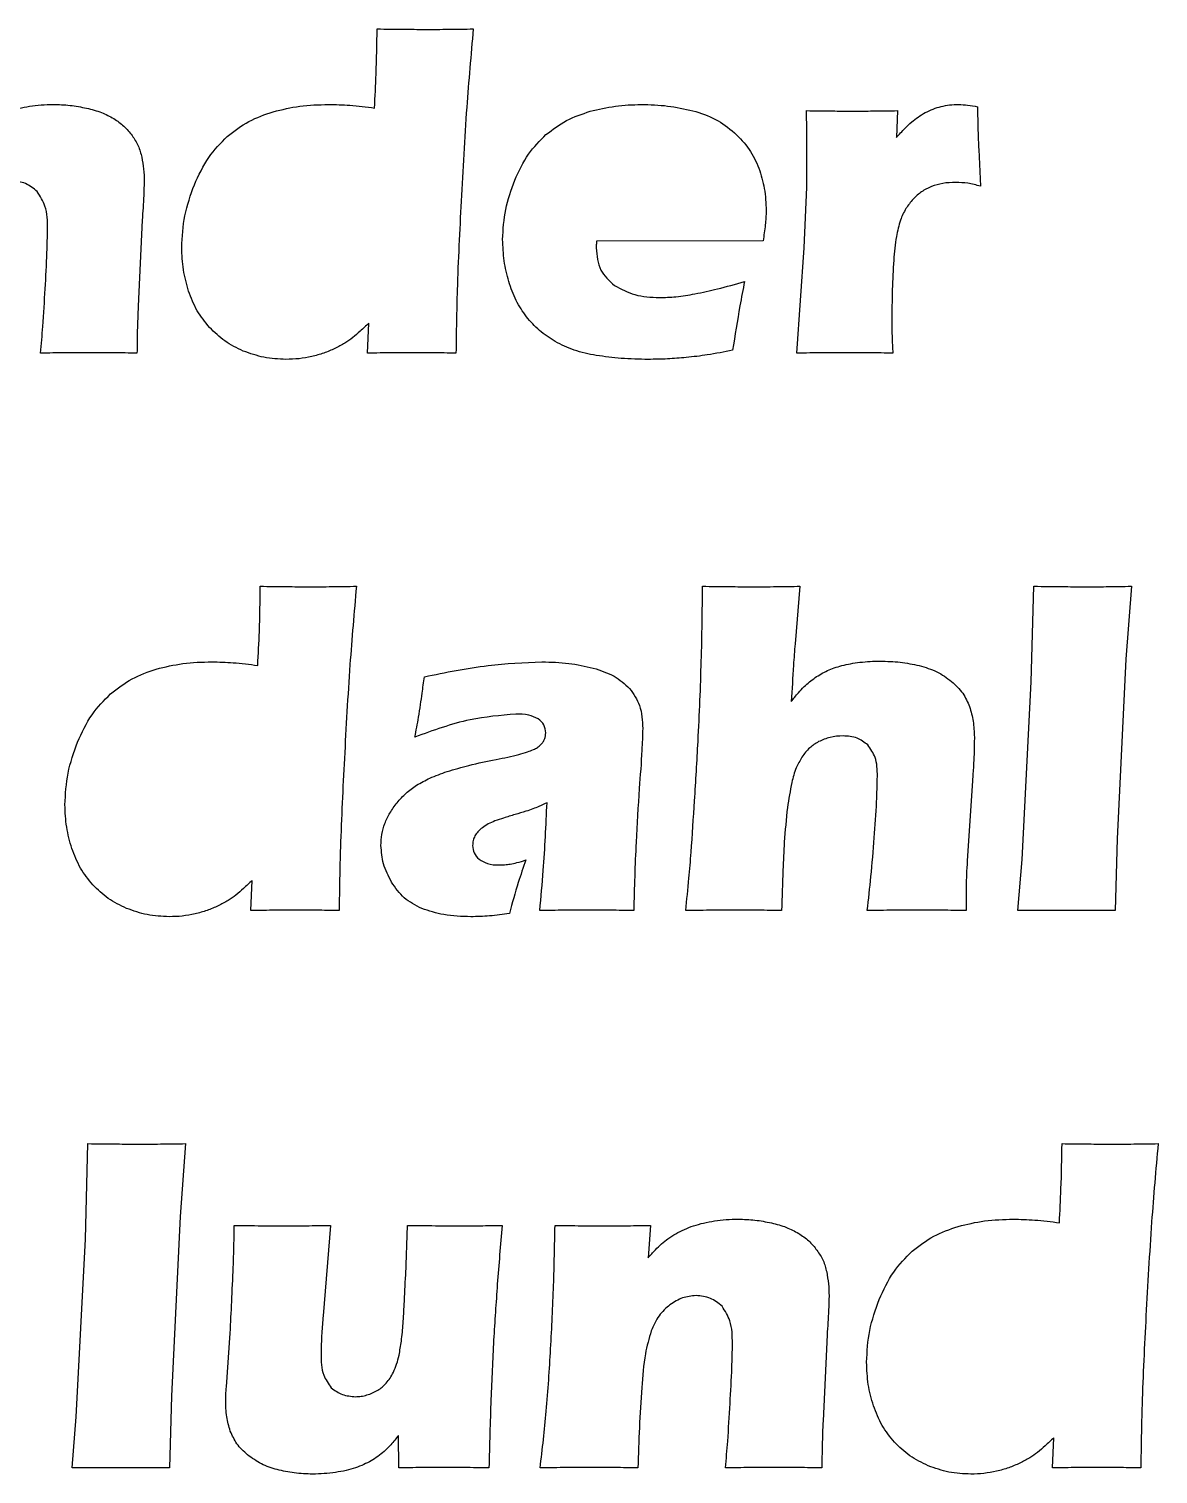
# Model space of a CAD drawing. Header units: millimetres. Extents: x -117 to 117, y -133 to 133.
# Drawn here: x 10.27 to 20.71, y 68.04 to 81.41 of the extents above; entities that cross this region are included whole.
import ezdxf

# ---------------------------------------------------------------- set-up
doc = ezdxf.new("R2010")
doc.units = ezdxf.units.MM
doc.layers.get('0').update_dxf_attribs({"linetype": 'CONTINUOUS'})

msp = doc.modelspace()

# ---------------------------------------------------------------- linework, layer by layer
for p, q in [((18.301, 80.656), (18.292, 80.408)), ((19.053, 80.296), (19.068, 79.957)), ((17.439, 79.388), (17.461, 79.948)), ((11.314, 79.643), (11.276, 78.847)), ((17.057, 79.452), (15.516, 79.45)), ((17.371, 78.412), (17.439, 79.388)), ((13.398, 78.412), (13.41, 78.691)), ((17.399, 76.256), (17.353, 75.724)), ((19.538, 75.372), (19.563, 76.256)), ((20.465, 76.256), (20.415, 75.581)), ((20.415, 75.581), (20.334, 73.92)), ((19.453, 73.729), (19.538, 75.372)), ((18.994, 74.456), (18.946, 73.716)), ((20.334, 73.92), (20.316, 73.256)), ((19.414, 73.256), (19.453, 73.729)), ((12.317, 73.256), (12.33, 73.535)), ((19.892, 73.258), (19.414, 73.256)), ((10.788, 70.216), (10.812, 71.1)), ((11.714, 71.1), (11.664, 70.425)), ((11.664, 70.425), (11.583, 68.764)), ((13.055, 70.344), (12.987, 69.507)), ((13.751, 69.885), (13.768, 70.344)), ((16.015, 70.344), (15.993, 70.045)), ((10.703, 68.573), (10.788, 70.216)), ((12.092, 68.85), (12.127, 69.348)), ((17.65, 69.331), (17.612, 68.535)), ((11.583, 68.764), (11.566, 68.1)), ((10.664, 68.1), (10.703, 68.573)), ((13.688, 68.1), (13.685, 68.401)), ((19.734, 68.1), (19.747, 68.379)), ((11.141, 68.102), (10.664, 68.1))]:
    msp.add_line(p, q)
for points, knots in [([(13.463, 80.68), (13.468, 80.785), (13.481, 81.029), (13.484, 81.273), (13.487, 81.412)], [0, 0, 0, 0, 0.03140761, 0.07323094, 0.07323094, 0.07323094, 0.07323094]), ([(13.487, 81.412), (13.568, 81.411), (13.715, 81.409), (13.863, 81.408), (13.928, 81.408)], [0, 0, 0, 0, 0.02453501, 0.04413046, 0.04413046, 0.04413046, 0.04413046]), ([(13.928, 81.408), (14.002, 81.408), (14.151, 81.408), (14.301, 81.411), (14.376, 81.412)], [0, 0, 0, 0, 0.02228383, 0.04478961, 0.04478961, 0.04478961, 0.04478961]), ([(14.376, 81.412), (14.355, 81.171), (14.308, 80.64), (14.279, 80.109), (14.264, 79.819)], [0, 0, 0, 0, 0.0727186, 0.1597426, 0.1597426, 0.1597426, 0.1597426]), ([(10.079, 80.652), (10.11, 80.661), (10.173, 80.68), (10.238, 80.691), (10.271, 80.697)], [0, 0, 0, 0, 0.0095501, 0.01976498, 0.01976498, 0.01976498, 0.01976498]), ([(10.271, 80.697), (10.307, 80.702), (10.379, 80.711), (10.453, 80.713), (10.49, 80.713)], [0, 0, 0, 0, 0.01075816, 0.02194663, 0.02194663, 0.02194663, 0.02194663]), ([(10.49, 80.713), (10.542, 80.712), (10.646, 80.709), (10.748, 80.689), (10.799, 80.679)], [0, 0, 0, 0, 0.01565438, 0.03111336, 0.03111336, 0.03111336, 0.03111336]), ([(10.799, 80.679), (10.846, 80.667), (10.933, 80.645), (11.013, 80.603), (11.05, 80.583)], [0, 0, 0, 0, 0.01441878, 0.02704909, 0.02704909, 0.02704909, 0.02704909]), ([(12.1, 80.417), (12.165, 80.467), (12.294, 80.567), (12.448, 80.62), (12.525, 80.646)], [0, 0, 0, 0, 0.02435296, 0.04855828, 0.04855828, 0.04855828, 0.04855828]), ([(12.525, 80.646), (12.606, 80.666), (12.774, 80.706), (12.947, 80.711), (13.036, 80.713)], [0, 0, 0, 0, 0.02511319, 0.05169633, 0.05169633, 0.05169633, 0.05169633]), ([(13.036, 80.713), (13.102, 80.712), (13.245, 80.708), (13.387, 80.69), (13.463, 80.68)], [0, 0, 0, 0, 0.01981162, 0.04281873, 0.04281873, 0.04281873, 0.04281873]), ([(15.049, 80.434), (15.111, 80.481), (15.235, 80.576), (15.383, 80.625), (15.457, 80.65)], [0, 0, 0, 0, 0.02302749, 0.04638537, 0.04638537, 0.04638537, 0.04638537]), ([(15.457, 80.65), (15.534, 80.668), (15.69, 80.705), (15.85, 80.711), (15.93, 80.713)], [0, 0, 0, 0, 0.02383512, 0.04778908, 0.04778908, 0.04778908, 0.04778908]), ([(15.93, 80.713), (16.011, 80.711), (16.173, 80.707), (16.33, 80.672), (16.408, 80.655)], [0, 0, 0, 0, 0.02452122, 0.04825073, 0.04825073, 0.04825073, 0.04825073]), ([(16.408, 80.655), (16.48, 80.633), (16.621, 80.589), (16.737, 80.497), (16.793, 80.452)], [0, 0, 0, 0, 0.02248573, 0.04394101, 0.04394101, 0.04394101, 0.04394101]), ([(17.463, 80.258), (17.463, 80.318), (17.463, 80.451), (17.46, 80.583), (17.459, 80.656)], [0, 0, 0, 0, 0.01796732, 0.03978297, 0.03978297, 0.03978297, 0.03978297]), ([(17.459, 80.656), (17.539, 80.655), (17.679, 80.653), (17.82, 80.652), (17.881, 80.652)], [0, 0, 0, 0, 0.02385176, 0.04220746, 0.04220746, 0.04220746, 0.04220746]), ([(17.881, 80.652), (17.947, 80.652), (18.086, 80.653), (18.226, 80.655), (18.301, 80.656)], [0, 0, 0, 0, 0.0196193, 0.04198729, 0.04198729, 0.04198729, 0.04198729]), ([(18.433, 80.552), (18.452, 80.567), (18.491, 80.599), (18.535, 80.625), (18.558, 80.638)], [0, 0, 0, 0, 0.00740981, 0.01520594, 0.01520594, 0.01520594, 0.01520594]), ([(18.558, 80.638), (18.582, 80.649), (18.629, 80.673), (18.68, 80.688), (18.705, 80.695)], [0, 0, 0, 0, 0.00794342, 0.01583553, 0.01583553, 0.01583553, 0.01583553]), ([(18.705, 80.695), (18.731, 80.7), (18.784, 80.711), (18.838, 80.713), (18.866, 80.713)], [0, 0, 0, 0, 0.00798504, 0.0161885, 0.0161885, 0.0161885, 0.0161885]), ([(18.866, 80.713), (18.894, 80.712), (18.953, 80.71), (19.011, 80.698), (19.042, 80.691)], [0, 0, 0, 0, 0.0083751, 0.0177564, 0.0177564, 0.0177564, 0.0177564]), ([(19.042, 80.691), (19.042, 80.618), (19.044, 80.487), (19.05, 80.355), (19.053, 80.296)], [0, 0, 0, 0, 0.02187161, 0.03957835, 0.03957835, 0.03957835, 0.03957835]), ([(11.05, 80.583), (11.083, 80.561), (11.147, 80.517), (11.195, 80.456), (11.22, 80.427)], [0, 0, 0, 0, 0.01164859, 0.0231287, 0.0231287, 0.0231287, 0.0231287]), ([(18.292, 80.408), (18.317, 80.436), (18.362, 80.487), (18.411, 80.532), (18.433, 80.552)], [0, 0, 0, 0, 0.0114916, 0.02014131, 0.02014131, 0.02014131, 0.02014131]), ([(11.22, 80.427), (11.24, 80.395), (11.281, 80.333), (11.3, 80.261), (11.31, 80.225)], [0, 0, 0, 0, 0.01122835, 0.02216672, 0.02216672, 0.02216672, 0.02216672]), ([(11.796, 79.97), (11.836, 80.058), (11.911, 80.225), (12.04, 80.355), (12.1, 80.417)], [0, 0, 0, 0, 0.02867647, 0.05439666, 0.05439666, 0.05439666, 0.05439666]), ([(14.76, 80.014), (14.798, 80.097), (14.871, 80.254), (14.992, 80.377), (15.049, 80.434)], [0, 0, 0, 0, 0.02718033, 0.05137568, 0.05137568, 0.05137568, 0.05137568]), ([(16.793, 80.452), (16.842, 80.403), (16.937, 80.307), (16.992, 80.184), (17.019, 80.124)], [0, 0, 0, 0, 0.02053827, 0.04003863, 0.04003863, 0.04003863, 0.04003863]), ([(11.31, 80.225), (11.316, 80.189), (11.329, 80.116), (11.331, 80.041), (11.332, 80.003)], [0, 0, 0, 0, 0.0110576, 0.02233484, 0.02233484, 0.02233484, 0.02233484]), ([(17.461, 79.948), (17.462, 80), (17.463, 80.103), (17.463, 80.206), (17.463, 80.258)], [0, 0, 0, 0, 0.01533048, 0.03098991, 0.03098991, 0.03098991, 0.03098991]), ([(17.019, 80.124), (17.038, 80.062), (17.078, 79.934), (17.083, 79.799), (17.086, 79.731)], [0, 0, 0, 0, 0.01961138, 0.04006492, 0.04006492, 0.04006492, 0.04006492]), ([(10.342, 79.908), (10.308, 79.936), (10.238, 79.994), (10.147, 80.002), (10.101, 80.006)], [0, 0, 0, 0, 0.01306207, 0.02656706, 0.02656706, 0.02656706, 0.02656706]), ([(11.332, 80.003), (11.33, 79.959), (11.327, 79.839), (11.319, 79.719), (11.314, 79.643)], [0, 0, 0, 0, 0.01319418, 0.03609027, 0.03609027, 0.03609027, 0.03609027]), ([(11.679, 79.39), (11.684, 79.489), (11.694, 79.688), (11.762, 79.876), (11.796, 79.97)], [0, 0, 0, 0, 0.02948513, 0.05946934, 0.05946934, 0.05946934, 0.05946934]), ([(14.648, 79.464), (14.653, 79.558), (14.663, 79.746), (14.728, 79.924), (14.76, 80.014)], [0, 0, 0, 0, 0.02794406, 0.05641361, 0.05641361, 0.05641361, 0.05641361]), ([(18.615, 79.954), (18.583, 79.939), (18.521, 79.91), (18.471, 79.862), (18.445, 79.838)], [0, 0, 0, 0, 0.01021936, 0.02065629, 0.02065629, 0.02065629, 0.02065629]), ([(18.842, 79.992), (18.801, 79.991), (18.723, 79.989), (18.649, 79.965), (18.615, 79.954)], [0, 0, 0, 0, 0.01230759, 0.02315613, 0.02315613, 0.02315613, 0.02315613]), ([(19.068, 79.957), (19.029, 79.968), (18.955, 79.987), (18.878, 79.991), (18.842, 79.992)], [0, 0, 0, 0, 0.01198721, 0.02294591, 0.02294591, 0.02294591, 0.02294591]), ([(10.438, 79.562), (10.437, 79.634), (10.436, 79.759), (10.37, 79.864), (10.342, 79.908)], [0, 0, 0, 0, 0.02120662, 0.03653536, 0.03653536, 0.03653536, 0.03653536]), ([(14.264, 79.819), (14.25, 79.545), (14.226, 79.076), (14.219, 78.607), (14.216, 78.412)], [0, 0, 0, 0, 0.0822775, 0.1407514, 0.1407514, 0.1407514, 0.1407514]), ([(18.445, 79.838), (18.422, 79.809), (18.373, 79.75), (18.343, 79.68), (18.328, 79.643)], [0, 0, 0, 0, 0.01098076, 0.0228367, 0.0228367, 0.0228367, 0.0228367]), ([(17.086, 79.731), (17.084, 79.687), (17.081, 79.593), (17.065, 79.501), (17.057, 79.452)], [0, 0, 0, 0, 0.01326102, 0.02808707, 0.02808707, 0.02808707, 0.02808707]), ([(10.416, 79.007), (10.422, 79.119), (10.432, 79.304), (10.436, 79.489), (10.438, 79.562)], [0, 0, 0, 0, 0.03363995, 0.0555426, 0.0555426, 0.0555426, 0.0555426]), ([(18.328, 79.643), (18.314, 79.593), (18.281, 79.472), (18.272, 79.347), (18.266, 79.274)], [0, 0, 0, 0, 0.01551089, 0.03751214, 0.03751214, 0.03751214, 0.03751214]), ([(14.704, 79.075), (14.688, 79.139), (14.655, 79.266), (14.651, 79.398), (14.648, 79.464)], [0, 0, 0, 0, 0.01961322, 0.03937063, 0.03937063, 0.03937063, 0.03937063]), ([(15.516, 79.45), (15.516, 79.438), (15.514, 79.417), (15.514, 79.396), (15.514, 79.386)], [0, 0, 0, 0, 0.003340268, 0.006350555, 0.006350555, 0.006350555, 0.006350555]), ([(11.743, 78.987), (11.724, 79.053), (11.687, 79.184), (11.682, 79.321), (11.679, 79.39)], [0, 0, 0, 0, 0.02037625, 0.04095984, 0.04095984, 0.04095984, 0.04095984]), ([(15.514, 79.386), (15.52, 79.314), (15.531, 79.175), (15.634, 79.082), (15.683, 79.038)], [0, 0, 0, 0, 0.02094999, 0.04005568, 0.04005568, 0.04005568, 0.04005568]), ([(18.266, 79.274), (18.261, 79.183), (18.25, 78.991), (18.249, 78.798), (18.249, 78.696)], [0, 0, 0, 0, 0.02711971, 0.05783736, 0.05783736, 0.05783736, 0.05783736]), ([(14.868, 78.749), (14.834, 78.798), (14.764, 78.899), (14.725, 79.015), (14.704, 79.075)], [0, 0, 0, 0, 0.01775535, 0.03665091, 0.03665091, 0.03665091, 0.03665091]), ([(15.683, 79.038), (15.745, 79.006), (15.874, 78.937), (16.02, 78.93), (16.097, 78.927)], [0, 0, 0, 0, 0.02057174, 0.04327163, 0.04327163, 0.04327163, 0.04327163]), ([(16.427, 78.961), (16.497, 78.975), (16.651, 79.007), (16.802, 79.052), (16.886, 79.076)], [0, 0, 0, 0, 0.02124333, 0.04727108, 0.04727108, 0.04727108, 0.04727108]), ([(16.886, 79.076), (16.871, 79.001), (16.831, 78.789), (16.798, 78.576), (16.776, 78.439)], [0, 0, 0, 0, 0.02291119, 0.06467933, 0.06467933, 0.06467933, 0.06467933]), ([(10.373, 78.412), (10.381, 78.495), (10.398, 78.693), (10.409, 78.891), (10.416, 79.007)], [0, 0, 0, 0, 0.02494713, 0.05960238, 0.05960238, 0.05960238, 0.05960238]), ([(11.936, 78.651), (11.895, 78.701), (11.813, 78.802), (11.766, 78.925), (11.743, 78.987)], [0, 0, 0, 0, 0.01918587, 0.0390119, 0.0390119, 0.0390119, 0.0390119]), ([(16.097, 78.927), (16.148, 78.928), (16.259, 78.932), (16.369, 78.951), (16.427, 78.961)], [0, 0, 0, 0, 0.01554535, 0.03328458, 0.03328458, 0.03328458, 0.03328458]), ([(11.276, 78.847), (11.273, 78.772), (11.267, 78.627), (11.266, 78.482), (11.265, 78.412)], [0, 0, 0, 0, 0.02265276, 0.04353364, 0.04353364, 0.04353364, 0.04353364]), ([(15.135, 78.52), (15.084, 78.552), (14.984, 78.616), (14.906, 78.705), (14.868, 78.749)], [0, 0, 0, 0, 0.01792992, 0.03537057, 0.03537057, 0.03537057, 0.03537057]), ([(12.249, 78.432), (12.19, 78.46), (12.074, 78.516), (11.982, 78.606), (11.936, 78.651)], [0, 0, 0, 0, 0.0193832, 0.03841795, 0.03841795, 0.03841795, 0.03841795]), ([(13.41, 78.691), (13.384, 78.666), (13.335, 78.619), (13.284, 78.576), (13.261, 78.556)], [0, 0, 0, 0, 0.011017, 0.02015171, 0.02015171, 0.02015171, 0.02015171]), ([(18.249, 78.696), (18.249, 78.653), (18.25, 78.559), (18.255, 78.464), (18.258, 78.412)], [0, 0, 0, 0, 0.01280401, 0.02836741, 0.02836741, 0.02836741, 0.02836741]), ([(13.261, 78.556), (13.237, 78.539), (13.185, 78.5), (13.128, 78.472), (13.097, 78.456)], [0, 0, 0, 0, 0.00887703, 0.01921224, 0.01921224, 0.01921224, 0.01921224]), ([(15.514, 78.391), (15.445, 78.405), (15.313, 78.431), (15.192, 78.491), (15.135, 78.52)], [0, 0, 0, 0, 0.02107411, 0.0401932, 0.0401932, 0.0401932, 0.0401932]), ([(10.85, 78.417), (10.767, 78.416), (10.608, 78.416), (10.449, 78.414), (10.373, 78.412)], [0, 0, 0, 0, 0.02497697, 0.04765012, 0.04765012, 0.04765012, 0.04765012]), ([(11.265, 78.412), (11.193, 78.414), (11.055, 78.416), (10.917, 78.416), (10.85, 78.417)], [0, 0, 0, 0, 0.02146593, 0.0415034, 0.0415034, 0.0415034, 0.0415034]), ([(12.643, 78.355), (12.575, 78.358), (12.439, 78.364), (12.312, 78.41), (12.249, 78.432)], [0, 0, 0, 0, 0.02049619, 0.04038288, 0.04038288, 0.04038288, 0.04038288]), ([(12.882, 78.381), (12.843, 78.374), (12.764, 78.358), (12.684, 78.356), (12.643, 78.355)], [0, 0, 0, 0, 0.01189108, 0.02402067, 0.02402067, 0.02402067, 0.02402067]), ([(13.097, 78.456), (13.063, 78.441), (12.993, 78.41), (12.919, 78.391), (12.882, 78.381)], [0, 0, 0, 0, 0.01123077, 0.02282664, 0.02282664, 0.02282664, 0.02282664]), ([(13.824, 78.417), (13.759, 78.416), (13.617, 78.416), (13.475, 78.414), (13.398, 78.412)], [0, 0, 0, 0, 0.01945908, 0.04265765, 0.04265765, 0.04265765, 0.04265765]), ([(14.216, 78.412), (14.144, 78.414), (14.013, 78.416), (13.883, 78.416), (13.824, 78.417)], [0, 0, 0, 0, 0.02155032, 0.03914071, 0.03914071, 0.03914071, 0.03914071]), ([(15.995, 78.355), (15.912, 78.356), (15.75, 78.359), (15.591, 78.381), (15.514, 78.391)], [0, 0, 0, 0, 0.02512658, 0.04830805, 0.04830805, 0.04830805, 0.04830805]), ([(16.347, 78.372), (16.289, 78.367), (16.172, 78.357), (16.054, 78.356), (15.995, 78.355)], [0, 0, 0, 0, 0.01751594, 0.03521331, 0.03521331, 0.03521331, 0.03521331]), ([(16.776, 78.439), (16.698, 78.424), (16.556, 78.396), (16.412, 78.379), (16.347, 78.372)], [0, 0, 0, 0, 0.0238349, 0.04339119, 0.04339119, 0.04339119, 0.04339119]), ([(17.829, 78.417), (17.755, 78.416), (17.603, 78.416), (17.45, 78.414), (17.371, 78.412)], [0, 0, 0, 0, 0.02210358, 0.04575128, 0.04575128, 0.04575128, 0.04575128]), ([(18.258, 78.412), (18.186, 78.414), (18.043, 78.416), (17.9, 78.416), (17.829, 78.417)], [0, 0, 0, 0, 0.02139346, 0.04289432, 0.04289432, 0.04289432, 0.04289432]), ([(12.382, 75.524), (12.388, 75.629), (12.401, 75.873), (12.404, 76.117), (12.406, 76.256)], [0, 0, 0, 0, 0.03140761, 0.07323094, 0.07323094, 0.07323094, 0.07323094]), ([(12.406, 76.256), (12.488, 76.255), (12.635, 76.253), (12.782, 76.252), (12.848, 76.252)], [0, 0, 0, 0, 0.02453549, 0.04413046, 0.04413046, 0.04413046, 0.04413046]), ([(12.848, 76.252), (12.922, 76.252), (13.071, 76.252), (13.22, 76.255), (13.295, 76.256)], [0, 0, 0, 0, 0.02228335, 0.04478961, 0.04478961, 0.04478961, 0.04478961]), ([(13.295, 76.256), (13.274, 76.015), (13.228, 75.484), (13.199, 74.952), (13.184, 74.663)], [0, 0, 0, 0, 0.0727183, 0.1597426, 0.1597426, 0.1597426, 0.1597426]), ([(16.486, 75.564), (16.489, 75.681), (16.495, 75.912), (16.496, 76.142), (16.496, 76.256)], [0, 0, 0, 0, 0.03511765, 0.06923959, 0.06923959, 0.06923959, 0.06923959]), ([(16.496, 76.256), (16.58, 76.255), (16.732, 76.253), (16.884, 76.252), (16.951, 76.252)], [0, 0, 0, 0, 0.02531648, 0.04546982, 0.04546982, 0.04546982, 0.04546982]), ([(16.951, 76.252), (17.028, 76.252), (17.177, 76.252), (17.326, 76.255), (17.399, 76.256)], [0, 0, 0, 0, 0.02306297, 0.04481019, 0.04481019, 0.04481019, 0.04481019]), ([(19.563, 76.256), (19.652, 76.255), (19.805, 76.253), (19.958, 76.252), (20.022, 76.252)], [0, 0, 0, 0, 0.02679265, 0.04599138, 0.04599138, 0.04599138, 0.04599138]), ([(20.022, 76.252), (20.093, 76.252), (20.24, 76.252), (20.387, 76.255), (20.465, 76.256)], [0, 0, 0, 0, 0.02106981, 0.04423309, 0.04423309, 0.04423309, 0.04423309]), ([(17.353, 75.724), (17.348, 75.658), (17.335, 75.48), (17.325, 75.302), (17.318, 75.19)], [0, 0, 0, 0, 0.01999506, 0.05352021, 0.05352021, 0.05352021, 0.05352021]), ([(11.444, 75.49), (11.526, 75.51), (11.694, 75.55), (11.867, 75.555), (11.956, 75.557)], [0, 0, 0, 0, 0.02511272, 0.05169586, 0.05169586, 0.05169586, 0.05169586]), ([(11.956, 75.557), (12.022, 75.556), (12.165, 75.552), (12.306, 75.534), (12.382, 75.524)], [0, 0, 0, 0, 0.01981209, 0.04281873, 0.04281873, 0.04281873, 0.04281873]), ([(13.924, 75.419), (14.12, 75.459), (14.479, 75.533), (14.845, 75.55), (15.012, 75.557)], [0, 0, 0, 0, 0.0597581, 0.1098304, 0.1098304, 0.1098304, 0.1098304]), ([(15.012, 75.557), (15.095, 75.555), (15.255, 75.551), (15.412, 75.516), (15.487, 75.499)], [0, 0, 0, 0, 0.02488204, 0.04794166, 0.04794166, 0.04794166, 0.04794166]), ([(16.456, 74.821), (16.462, 74.947), (16.475, 75.195), (16.482, 75.443), (16.486, 75.564)], [0, 0, 0, 0, 0.03795188, 0.07434665, 0.07434665, 0.07434665, 0.07434665]), ([(17.787, 75.522), (17.814, 75.528), (17.869, 75.542), (17.925, 75.549), (17.954, 75.553)], [0, 0, 0, 0, 0.00815355, 0.01698346, 0.01698346, 0.01698346, 0.01698346]), ([(17.954, 75.553), (17.985, 75.556), (18.048, 75.563), (18.11, 75.563), (18.142, 75.564)], [0, 0, 0, 0, 0.00929014, 0.01882321, 0.01882321, 0.01882321, 0.01882321]), ([(18.142, 75.564), (18.204, 75.562), (18.325, 75.559), (18.444, 75.534), (18.503, 75.522)], [0, 0, 0, 0, 0.01839837, 0.03643685, 0.03643685, 0.03643685, 0.03643685]), ([(11.02, 75.261), (11.085, 75.311), (11.213, 75.411), (11.368, 75.464), (11.444, 75.49)], [0, 0, 0, 0, 0.02435296, 0.04855828, 0.04855828, 0.04855828, 0.04855828]), ([(13.889, 75.161), (13.894, 75.196), (13.905, 75.282), (13.917, 75.368), (13.924, 75.419)], [0, 0, 0, 0, 0.01067283, 0.02606243, 0.02606243, 0.02606243, 0.02606243]), ([(15.487, 75.499), (15.553, 75.478), (15.679, 75.439), (15.777, 75.352), (15.823, 75.311)], [0, 0, 0, 0, 0.02063485, 0.03890806, 0.03890806, 0.03890806, 0.03890806]), ([(17.437, 75.328), (17.453, 75.342), (17.485, 75.372), (17.521, 75.398), (17.539, 75.411)], [0, 0, 0, 0, 0.0065163, 0.01320637, 0.01320637, 0.01320637, 0.01320637]), ([(17.539, 75.411), (17.558, 75.423), (17.594, 75.447), (17.634, 75.467), (17.653, 75.476)], [0, 0, 0, 0, 0.00667541, 0.0131479, 0.0131479, 0.0131479, 0.0131479]), ([(17.653, 75.476), (17.674, 75.485), (17.718, 75.503), (17.763, 75.515), (17.787, 75.522)], [0, 0, 0, 0, 0.00673057, 0.01418353, 0.01418353, 0.01418353, 0.01418353]), ([(18.503, 75.522), (18.559, 75.506), (18.667, 75.475), (18.757, 75.408), (18.801, 75.376)], [0, 0, 0, 0, 0.01716137, 0.03339273, 0.03339273, 0.03339273, 0.03339273]), ([(15.823, 75.311), (15.858, 75.26), (15.935, 75.149), (15.941, 75.013), (15.944, 74.94)], [0, 0, 0, 0, 0.01819015, 0.03977651, 0.03977651, 0.03977651, 0.03977651]), ([(17.318, 75.19), (17.34, 75.217), (17.377, 75.265), (17.419, 75.309), (17.437, 75.328)], [0, 0, 0, 0, 0.01040293, 0.01815743, 0.01815743, 0.01815743, 0.01815743]), ([(18.801, 75.376), (18.838, 75.341), (18.91, 75.275), (18.949, 75.186), (18.968, 75.143)], [0, 0, 0, 0, 0.01511755, 0.02892796, 0.02892796, 0.02892796, 0.02892796]), ([(10.715, 74.814), (10.755, 74.902), (10.831, 75.069), (10.959, 75.199), (11.02, 75.261)], [0, 0, 0, 0, 0.02867647, 0.05439697, 0.05439697, 0.05439697, 0.05439697]), ([(13.836, 74.861), (13.848, 74.922), (13.867, 75.021), (13.883, 75.122), (13.889, 75.161)], [0, 0, 0, 0, 0.01869233, 0.03046247, 0.03046247, 0.03046247, 0.03046247]), ([(18.968, 75.143), (18.981, 75.098), (19.007, 75.006), (19.01, 74.91), (19.012, 74.861)], [0, 0, 0, 0, 0.0138856, 0.02867932, 0.02867932, 0.02867932, 0.02867932]), ([(14.77, 75.074), (14.628, 75.061), (14.307, 75.034), (14.005, 74.922), (13.836, 74.861)], [0, 0, 0, 0, 0.0425675, 0.09613851, 0.09613851, 0.09613851, 0.09613851]), ([(14.976, 75.029), (14.948, 75.042), (14.882, 75.072), (14.81, 75.073), (14.77, 75.074)], [0, 0, 0, 0, 0.00931176, 0.02133704, 0.02133704, 0.02133704, 0.02133704]), ([(15.047, 74.9), (15.044, 74.926), (15.038, 74.979), (14.997, 75.012), (14.976, 75.029)], [0, 0, 0, 0, 0.00759639, 0.01519116, 0.01519116, 0.01519116, 0.01519116]), ([(15.036, 74.842), (15.039, 74.851), (15.045, 74.87), (15.046, 74.89), (15.047, 74.9)], [0, 0, 0, 0, 0.002947445, 0.005954314, 0.005954314, 0.005954314, 0.005954314]), ([(15.944, 74.94), (15.942, 74.873), (15.935, 74.688), (15.921, 74.504), (15.911, 74.386)], [0, 0, 0, 0, 0.02001687, 0.05548736, 0.05548736, 0.05548736, 0.05548736]), ([(17.798, 74.872), (17.757, 74.87), (17.678, 74.866), (17.606, 74.834), (17.571, 74.819)], [0, 0, 0, 0, 0.01211735, 0.02344672, 0.02344672, 0.02344672, 0.02344672]), ([(18.028, 74.788), (17.995, 74.812), (17.927, 74.864), (17.842, 74.869), (17.798, 74.872)], [0, 0, 0, 0, 0.01187724, 0.0249398, 0.0249398, 0.0249398, 0.0249398]), ([(10.599, 74.234), (10.604, 74.333), (10.614, 74.532), (10.681, 74.72), (10.715, 74.814)], [0, 0, 0, 0, 0.02948513, 0.05946934, 0.05946934, 0.05946934, 0.05946934]), ([(14.797, 74.701), (14.825, 74.709), (14.871, 74.721), (14.915, 74.738), (14.933, 74.745)], [0, 0, 0, 0, 0.00851819, 0.01432275, 0.01432275, 0.01432275, 0.01432275]), ([(14.933, 74.745), (14.946, 74.751), (14.97, 74.763), (14.99, 74.781), (14.999, 74.789)], [0, 0, 0, 0, 0.004204004, 0.007952741, 0.007952741, 0.007952741, 0.007952741]), ([(14.999, 74.789), (15.007, 74.797), (15.022, 74.813), (15.031, 74.833), (15.036, 74.842)], [0, 0, 0, 0, 0.00337264, 0.006433029, 0.006433029, 0.006433029, 0.006433029]), ([(16.392, 73.795), (16.403, 73.954), (16.426, 74.296), (16.446, 74.638), (16.456, 74.821)], [0, 0, 0, 0, 0.0478505, 0.102837, 0.102837, 0.102837, 0.102837]), ([(17.571, 74.819), (17.542, 74.801), (17.482, 74.763), (17.439, 74.706), (17.417, 74.676)], [0, 0, 0, 0, 0.01012914, 0.02116498, 0.02116498, 0.02116498, 0.02116498]), ([(18.115, 74.498), (18.114, 74.559), (18.112, 74.664), (18.053, 74.751), (18.028, 74.788)], [0, 0, 0, 0, 0.01771636, 0.0308725, 0.0308725, 0.0308725, 0.0308725]), ([(19.012, 74.861), (19.012, 74.838), (19.011, 74.785), (19.01, 74.733), (19.009, 74.703)], [0, 0, 0, 0, 0.00689603, 0.01571809, 0.01571809, 0.01571809, 0.01571809]), ([(13.184, 74.663), (13.17, 74.389), (13.146, 73.92), (13.138, 73.451), (13.135, 73.256)], [0, 0, 0, 0, 0.0822773, 0.1407514, 0.1407514, 0.1407514, 0.1407514]), ([(14.134, 74.542), (14.201, 74.562), (14.35, 74.607), (14.503, 74.637), (14.587, 74.654)], [0, 0, 0, 0, 0.0210983, 0.04675461, 0.04675461, 0.04675461, 0.04675461]), ([(14.587, 74.654), (14.624, 74.661), (14.694, 74.675), (14.764, 74.693), (14.797, 74.701)], [0, 0, 0, 0, 0.01119287, 0.02151087, 0.02151087, 0.02151087, 0.02151087]), ([(17.417, 74.676), (17.398, 74.643), (17.356, 74.57), (17.334, 74.487), (17.323, 74.441)], [0, 0, 0, 0, 0.01123337, 0.02544986, 0.02544986, 0.02544986, 0.02544986]), ([(19.009, 74.703), (19.007, 74.667), (19.004, 74.584), (18.998, 74.502), (18.994, 74.456)], [0, 0, 0, 0, 0.01108335, 0.0247673, 0.0247673, 0.0247673, 0.0247673]), ([(13.851, 74.416), (13.892, 74.438), (13.982, 74.49), (14.08, 74.523), (14.134, 74.542)], [0, 0, 0, 0, 0.01384752, 0.03098993, 0.03098993, 0.03098993, 0.03098993]), ([(18.086, 73.93), (18.094, 74.041), (18.108, 74.23), (18.113, 74.419), (18.115, 74.498)], [0, 0, 0, 0, 0.03333704, 0.05689177, 0.05689177, 0.05689177, 0.05689177]), ([(13.671, 74.254), (13.698, 74.284), (13.752, 74.345), (13.818, 74.392), (13.851, 74.416)], [0, 0, 0, 0, 0.01210325, 0.02427146, 0.02427146, 0.02427146, 0.02427146]), ([(15.911, 74.386), (15.901, 74.22), (15.877, 73.844), (15.866, 73.467), (15.861, 73.256)], [0, 0, 0, 0, 0.0498651, 0.1130879, 0.1130879, 0.1130879, 0.1130879]), ([(17.323, 74.441), (17.308, 74.364), (17.275, 74.181), (17.262, 73.996), (17.254, 73.889)], [0, 0, 0, 0, 0.02345903, 0.05562439, 0.05562439, 0.05562439, 0.05562439]), ([(10.662, 73.831), (10.644, 73.897), (10.607, 74.028), (10.601, 74.165), (10.599, 74.234)], [0, 0, 0, 0, 0.02037613, 0.04095996, 0.04095996, 0.04095996, 0.04095996]), ([(13.558, 74.061), (13.572, 74.094), (13.602, 74.163), (13.648, 74.223), (13.671, 74.254)], [0, 0, 0, 0, 0.01082549, 0.02248428, 0.02248428, 0.02248428, 0.02248428]), ([(15.059, 74.254), (15.034, 74.242), (14.991, 74.222), (14.947, 74.204), (14.928, 74.197)], [0, 0, 0, 0, 0.00817073, 0.01424528, 0.01424528, 0.01424528, 0.01424528]), ([(14.992, 73.256), (15.003, 73.38), (15.034, 73.712), (15.049, 74.045), (15.059, 74.254)], [0, 0, 0, 0, 0.0371679, 0.1000119, 0.1000119, 0.1000119, 0.1000119]), ([(14.577, 74.085), (14.556, 74.076), (14.515, 74.06), (14.479, 74.035), (14.461, 74.023)], [0, 0, 0, 0, 0.00682654, 0.01318694, 0.01318694, 0.01318694, 0.01318694]), ([(14.763, 74.144), (14.727, 74.134), (14.665, 74.115), (14.604, 74.094), (14.577, 74.085)], [0, 0, 0, 0, 0.01103776, 0.01945593, 0.01945593, 0.01945593, 0.01945593]), ([(14.928, 74.197), (14.907, 74.189), (14.852, 74.171), (14.796, 74.154), (14.763, 74.144)], [0, 0, 0, 0, 0.00685811, 0.01737573, 0.01737573, 0.01737573, 0.01737573]), ([(13.522, 73.858), (13.523, 73.893), (13.526, 73.962), (13.548, 74.028), (13.558, 74.061)], [0, 0, 0, 0, 0.01026013, 0.02062293, 0.02062293, 0.02062293, 0.02062293]), ([(14.391, 73.946), (14.385, 73.933), (14.373, 73.905), (14.371, 73.874), (14.37, 73.858)], [0, 0, 0, 0, 0.004458516, 0.009103104, 0.009103104, 0.009103104, 0.009103104]), ([(14.461, 74.023), (14.446, 74.011), (14.419, 73.989), (14.4, 73.96), (14.391, 73.946)], [0, 0, 0, 0, 0.00567353, 0.01047279, 0.01047279, 0.01047279, 0.01047279]), ([(10.856, 73.495), (10.815, 73.545), (10.733, 73.646), (10.686, 73.769), (10.662, 73.831)], [0, 0, 0, 0, 0.01918587, 0.0390119, 0.0390119, 0.0390119, 0.0390119]), ([(13.62, 73.52), (13.591, 73.575), (13.536, 73.682), (13.527, 73.801), (13.522, 73.858)], [0, 0, 0, 0, 0.0184443, 0.035543, 0.035543, 0.035543, 0.035543]), ([(14.37, 73.858), (14.373, 73.834), (14.378, 73.785), (14.412, 73.749), (14.43, 73.731)], [0, 0, 0, 0, 0.00708011, 0.01441035, 0.01441035, 0.01441035, 0.01441035]), ([(17.254, 73.889), (17.25, 73.803), (17.239, 73.592), (17.232, 73.381), (17.229, 73.256)], [0, 0, 0, 0, 0.02596639, 0.06335136, 0.06335136, 0.06335136, 0.06335136]), ([(18.021, 73.256), (18.033, 73.361), (18.059, 73.585), (18.077, 73.81), (18.086, 73.93)], [0, 0, 0, 0, 0.03164906, 0.06768518, 0.06768518, 0.06768518, 0.06768518]), ([(14.43, 73.731), (14.455, 73.716), (14.512, 73.68), (14.58, 73.679), (14.619, 73.678)], [0, 0, 0, 0, 0.00865001, 0.01993632, 0.01993632, 0.01993632, 0.01993632]), ([(14.619, 73.678), (14.635, 73.679), (14.668, 73.679), (14.7, 73.684), (14.717, 73.686)], [0, 0, 0, 0, 0.004783687, 0.009925945, 0.009925945, 0.009925945, 0.009925945]), ([(14.862, 73.724), (14.839, 73.655), (14.782, 73.492), (14.737, 73.326), (14.711, 73.23)], [0, 0, 0, 0, 0.02196224, 0.05173621, 0.05173621, 0.05173621, 0.05173621]), ([(14.717, 73.686), (14.738, 73.69), (14.788, 73.7), (14.835, 73.715), (14.862, 73.724)], [0, 0, 0, 0, 0.00640674, 0.01501924, 0.01501924, 0.01501924, 0.01501924]), ([(16.342, 73.256), (16.352, 73.356), (16.371, 73.535), (16.386, 73.715), (16.392, 73.795)], [0, 0, 0, 0, 0.02998901, 0.05408632, 0.05408632, 0.05408632, 0.05408632]), ([(18.946, 73.716), (18.944, 73.673), (18.939, 73.597), (18.937, 73.52), (18.937, 73.486)], [0, 0, 0, 0, 0.01268311, 0.02298957, 0.02298957, 0.02298957, 0.02298957]), ([(12.33, 73.535), (12.304, 73.51), (12.255, 73.463), (12.204, 73.42), (12.181, 73.4)], [0, 0, 0, 0, 0.01101735, 0.02015205, 0.02015205, 0.02015205, 0.02015205]), ([(11.169, 73.276), (11.11, 73.304), (10.994, 73.36), (10.902, 73.45), (10.856, 73.495)], [0, 0, 0, 0, 0.0193832, 0.03841795, 0.03841795, 0.03841795, 0.03841795]), ([(12.181, 73.4), (12.157, 73.383), (12.105, 73.344), (12.048, 73.316), (12.017, 73.3)], [0, 0, 0, 0, 0.00887664, 0.01921196, 0.01921196, 0.01921196, 0.01921196]), ([(13.899, 73.275), (13.842, 73.304), (13.728, 73.362), (13.656, 73.467), (13.62, 73.52)], [0, 0, 0, 0, 0.01886162, 0.03766747, 0.03766747, 0.03766747, 0.03766747]), ([(18.937, 73.486), (18.936, 73.452), (18.936, 73.375), (18.935, 73.298), (18.935, 73.256)], [0, 0, 0, 0, 0.01030263, 0.02296746, 0.02296746, 0.02296746, 0.02296746]), ([(11.563, 73.199), (11.495, 73.202), (11.359, 73.208), (11.232, 73.254), (11.169, 73.276)], [0, 0, 0, 0, 0.02049571, 0.04038247, 0.04038247, 0.04038247, 0.04038247]), ([(12.017, 73.3), (11.983, 73.285), (11.913, 73.254), (11.839, 73.235), (11.802, 73.225)], [0, 0, 0, 0, 0.01123067, 0.02282655, 0.02282655, 0.02282655, 0.02282655]), ([(14.353, 73.199), (14.269, 73.201), (14.114, 73.205), (13.966, 73.253), (13.899, 73.275)], [0, 0, 0, 0, 0.0250443, 0.04623409, 0.04623409, 0.04623409, 0.04623409]), ([(11.802, 73.225), (11.763, 73.218), (11.684, 73.202), (11.604, 73.2), (11.563, 73.199)], [0, 0, 0, 0, 0.01189155, 0.02402115, 0.02402115, 0.02402115, 0.02402115]), ([(12.744, 73.261), (12.679, 73.26), (12.537, 73.26), (12.395, 73.257), (12.317, 73.256)], [0, 0, 0, 0, 0.01945861, 0.04265717, 0.04265717, 0.04265717, 0.04265717]), ([(13.135, 73.256), (13.064, 73.257), (12.933, 73.26), (12.803, 73.26), (12.744, 73.261)], [0, 0, 0, 0, 0.0215508, 0.03914119, 0.03914119, 0.03914119, 0.03914119]), ([(14.711, 73.23), (14.65, 73.221), (14.531, 73.203), (14.411, 73.2), (14.353, 73.199)], [0, 0, 0, 0, 0.01855099, 0.03598539, 0.03598539, 0.03598539, 0.03598539]), ([(15.432, 73.261), (15.361, 73.26), (15.214, 73.26), (15.068, 73.257), (14.992, 73.256)], [0, 0, 0, 0, 0.02133016, 0.04398328, 0.04398328, 0.04398328, 0.04398328]), ([(15.861, 73.256), (15.789, 73.257), (15.646, 73.26), (15.503, 73.26), (15.432, 73.261)], [0, 0, 0, 0, 0.0214974, 0.04288383, 0.04288383, 0.04288383, 0.04288383]), ([(16.814, 73.261), (16.742, 73.26), (16.584, 73.26), (16.427, 73.257), (16.342, 73.256)], [0, 0, 0, 0, 0.02157049, 0.04720356, 0.04720356, 0.04720356, 0.04720356]), ([(17.229, 73.256), (17.157, 73.257), (17.019, 73.26), (16.88, 73.26), (16.814, 73.261)], [0, 0, 0, 0, 0.02146212, 0.04149339, 0.04149339, 0.04149339, 0.04149339]), ([(18.498, 73.261), (18.419, 73.26), (18.26, 73.26), (18.101, 73.257), (18.021, 73.256)], [0, 0, 0, 0, 0.02369239, 0.0477158, 0.0477158, 0.0477158, 0.0477158]), ([(18.935, 73.256), (18.861, 73.257), (18.715, 73.26), (18.569, 73.26), (18.498, 73.261)], [0, 0, 0, 0, 0.02237468, 0.0437592, 0.0437592, 0.0437592, 0.0437592]), ([(20.316, 73.256), (20.242, 73.257), (20.1, 73.258), (19.959, 73.258), (19.892, 73.258)], [0, 0, 0, 0, 0.02239002, 0.04247066, 0.04247066, 0.04247066, 0.04247066]), ([(10.812, 71.1), (10.901, 71.099), (11.055, 71.097), (11.208, 71.096), (11.272, 71.096)], [0, 0, 0, 0, 0.02679313, 0.04599138, 0.04599138, 0.04599138, 0.04599138]), ([(11.272, 71.096), (11.342, 71.096), (11.49, 71.096), (11.637, 71.099), (11.714, 71.1)], [0, 0, 0, 0, 0.02107029, 0.04423357, 0.04423357, 0.04423357, 0.04423357]), ([(19.799, 70.368), (19.804, 70.473), (19.817, 70.717), (19.821, 70.961), (19.823, 71.1)], [0, 0, 0, 0, 0.03140761, 0.07323118, 0.07323118, 0.07323118, 0.07323118]), ([(19.823, 71.1), (19.905, 71.099), (20.052, 71.097), (20.199, 71.096), (20.264, 71.096)], [0, 0, 0, 0, 0.02453549, 0.04412999, 0.04412999, 0.04412999, 0.04412999]), ([(20.264, 71.096), (20.338, 71.096), (20.488, 71.096), (20.637, 71.099), (20.712, 71.1)], [0, 0, 0, 0, 0.0222843, 0.04479009, 0.04479009, 0.04479009, 0.04479009]), ([(20.712, 71.1), (20.691, 70.859), (20.644, 70.328), (20.616, 69.796), (20.6, 69.507)], [0, 0, 0, 0, 0.0727186, 0.1597429, 0.1597429, 0.1597429, 0.1597429]), ([(12.156, 69.957), (12.158, 70.024), (12.163, 70.152), (12.164, 70.281), (12.165, 70.344)], [0, 0, 0, 0, 0.01990124, 0.03869372, 0.03869372, 0.03869372, 0.03869372]), ([(12.165, 70.344), (12.249, 70.343), (12.403, 70.34), (12.558, 70.34), (12.628, 70.34)], [0, 0, 0, 0, 0.02522445, 0.04637962, 0.04637962, 0.04637962, 0.04637962]), ([(12.628, 70.34), (12.696, 70.34), (12.838, 70.34), (12.98, 70.343), (13.055, 70.344)], [0, 0, 0, 0, 0.02033072, 0.04264342, 0.04264342, 0.04264342, 0.04264342]), ([(13.768, 70.344), (13.854, 70.343), (14.009, 70.341), (14.164, 70.34), (14.233, 70.34)], [0, 0, 0, 0, 0.02579899, 0.04654743, 0.04654743, 0.04654743, 0.04654743]), ([(14.233, 70.34), (14.302, 70.34), (14.438, 70.34), (14.575, 70.343), (14.644, 70.344)], [0, 0, 0, 0, 0.02047187, 0.04105766, 0.04105766, 0.04105766, 0.04105766]), ([(14.644, 70.344), (14.628, 70.163), (14.597, 69.809), (14.576, 69.455), (14.565, 69.283)], [0, 0, 0, 0, 0.0546351, 0.1064497, 0.1064497, 0.1064497, 0.1064497]), ([(15.092, 69.202), (15.103, 69.398), (15.122, 69.778), (15.129, 70.159), (15.133, 70.344)], [0, 0, 0, 0, 0.0587706, 0.1142538, 0.1142538, 0.1142538, 0.1142538]), ([(15.133, 70.344), (15.215, 70.343), (15.367, 70.34), (15.518, 70.34), (15.588, 70.34)], [0, 0, 0, 0, 0.02459413, 0.04555475, 0.04555475, 0.04555475, 0.04555475]), ([(15.588, 70.34), (15.661, 70.34), (15.803, 70.34), (15.946, 70.343), (16.015, 70.344)], [0, 0, 0, 0, 0.02178601, 0.04269554, 0.04269554, 0.04269554, 0.04269554]), ([(16.249, 70.266), (16.276, 70.28), (16.329, 70.309), (16.386, 70.33), (16.415, 70.34)], [0, 0, 0, 0, 0.0090302, 0.01817737, 0.01817737, 0.01817737, 0.01817737]), ([(16.415, 70.34), (16.446, 70.349), (16.509, 70.368), (16.574, 70.379), (16.608, 70.385)], [0, 0, 0, 0, 0.0095501, 0.01976502, 0.01976502, 0.01976502, 0.01976502]), ([(16.608, 70.385), (16.643, 70.39), (16.716, 70.399), (16.789, 70.401), (16.826, 70.401)], [0, 0, 0, 0, 0.01075811, 0.02194705, 0.02194705, 0.02194705, 0.02194705]), ([(16.826, 70.401), (16.879, 70.4), (16.982, 70.397), (17.084, 70.377), (17.135, 70.367)], [0, 0, 0, 0, 0.01565438, 0.03111336, 0.03111336, 0.03111336, 0.03111336]), ([(17.135, 70.367), (17.182, 70.355), (17.27, 70.333), (17.349, 70.29), (17.387, 70.27)], [0, 0, 0, 0, 0.01441826, 0.02704857, 0.02704857, 0.02704857, 0.02704857]), ([(18.436, 70.105), (18.501, 70.155), (18.63, 70.255), (18.784, 70.308), (18.861, 70.334)], [0, 0, 0, 0, 0.02435284, 0.04855816, 0.04855816, 0.04855816, 0.04855816]), ([(18.861, 70.334), (18.943, 70.354), (19.111, 70.394), (19.283, 70.399), (19.372, 70.401)], [0, 0, 0, 0, 0.02511267, 0.05169627, 0.05169627, 0.05169627, 0.05169627]), ([(19.372, 70.401), (19.438, 70.4), (19.581, 70.396), (19.723, 70.378), (19.799, 70.368)], [0, 0, 0, 0, 0.01981208, 0.04281872, 0.04281872, 0.04281872, 0.04281872]), ([(16.119, 70.174), (16.138, 70.19), (16.179, 70.224), (16.225, 70.252), (16.249, 70.266)], [0, 0, 0, 0, 0.00753018, 0.0160274, 0.0160274, 0.0160274, 0.0160274]), ([(17.387, 70.27), (17.419, 70.248), (17.483, 70.205), (17.532, 70.144), (17.556, 70.114)], [0, 0, 0, 0, 0.01164821, 0.02312881, 0.02312881, 0.02312881, 0.02312881]), ([(15.993, 70.045), (16.016, 70.07), (16.056, 70.114), (16.099, 70.155), (16.119, 70.174)], [0, 0, 0, 0, 0.0099336, 0.01795748, 0.01795748, 0.01795748, 0.01795748]), ([(17.556, 70.114), (17.577, 70.083), (17.618, 70.021), (17.637, 69.949), (17.646, 69.913)], [0, 0, 0, 0, 0.01122838, 0.02216661, 0.02216661, 0.02216661, 0.02216661]), ([(18.132, 69.658), (18.172, 69.746), (18.248, 69.913), (18.376, 70.043), (18.436, 70.105)], [0, 0, 0, 0, 0.02867626, 0.05439708, 0.05439708, 0.05439708, 0.05439708]), ([(12.127, 69.348), (12.132, 69.445), (12.143, 69.648), (12.151, 69.851), (12.156, 69.957)], [0, 0, 0, 0, 0.02899386, 0.06094658, 0.06094658, 0.06094658, 0.06094658]), ([(13.727, 69.436), (13.731, 69.495), (13.739, 69.645), (13.746, 69.794), (13.751, 69.885)], [0, 0, 0, 0, 0.01772194, 0.04489766, 0.04489766, 0.04489766, 0.04489766]), ([(17.646, 69.913), (17.652, 69.877), (17.665, 69.804), (17.667, 69.729), (17.668, 69.691)], [0, 0, 0, 0, 0.01105744, 0.02233467, 0.02233467, 0.02233467, 0.02233467]), ([(16.437, 69.694), (16.395, 69.69), (16.308, 69.682), (16.234, 69.634), (16.196, 69.61)], [0, 0, 0, 0, 0.01257755, 0.0258371, 0.0258371, 0.0258371, 0.0258371]), ([(16.678, 69.596), (16.644, 69.624), (16.574, 69.682), (16.483, 69.69), (16.437, 69.694)], [0, 0, 0, 0, 0.01306167, 0.02656718, 0.02656718, 0.02656718, 0.02656718]), ([(17.668, 69.691), (17.667, 69.647), (17.663, 69.527), (17.655, 69.407), (17.65, 69.331)], [0, 0, 0, 0, 0.01319443, 0.03609053, 0.03609053, 0.03609053, 0.03609053]), ([(18.015, 69.078), (18.02, 69.177), (18.03, 69.376), (18.098, 69.564), (18.132, 69.658)], [0, 0, 0, 0, 0.02948513, 0.0594692, 0.0594692, 0.0594692, 0.0594692]), ([(16.196, 69.61), (16.16, 69.578), (16.084, 69.51), (16.043, 69.416), (16.022, 69.367)], [0, 0, 0, 0, 0.01434385, 0.03023812, 0.03023812, 0.03023812, 0.03023812]), ([(16.774, 69.25), (16.773, 69.322), (16.772, 69.447), (16.706, 69.552), (16.678, 69.596)], [0, 0, 0, 0, 0.02120685, 0.03653559, 0.03653559, 0.03653559, 0.03653559]), ([(12.987, 69.507), (12.982, 69.453), (12.975, 69.366), (12.971, 69.28), (12.97, 69.246)], [0, 0, 0, 0, 0.01611491, 0.02609845, 0.02609845, 0.02609845, 0.02609845]), ([(13.69, 69.142), (13.697, 69.186), (13.715, 69.283), (13.723, 69.382), (13.727, 69.436)], [0, 0, 0, 0, 0.01336036, 0.02970258, 0.02970258, 0.02970258, 0.02970258]), ([(20.6, 69.507), (20.586, 69.233), (20.562, 68.764), (20.555, 68.295), (20.552, 68.1)], [0, 0, 0, 0, 0.0822778, 0.1407514, 0.1407514, 0.1407514, 0.1407514]), ([(14.565, 69.283), (14.556, 69.1), (14.536, 68.706), (14.527, 68.312), (14.521, 68.1)], [0, 0, 0, 0, 0.054783, 0.1183269, 0.1183269, 0.1183269, 0.1183269]), ([(16.022, 69.367), (16.002, 69.297), (15.954, 69.126), (15.942, 68.948), (15.935, 68.843)], [0, 0, 0, 0, 0.02171665, 0.05325125, 0.05325125, 0.05325125, 0.05325125]), ([(12.97, 69.246), (12.97, 69.227), (12.969, 69.196), (12.969, 69.165), (12.969, 69.153)], [0, 0, 0, 0, 0.005797489, 0.009341451, 0.009341451, 0.009341451, 0.009341451]), ([(12.969, 69.153), (12.969, 69.086), (12.97, 68.972), (13.036, 68.879), (13.063, 68.841)], [0, 0, 0, 0, 0.01948165, 0.03327235, 0.03327235, 0.03327235, 0.03327235]), ([(13.637, 68.986), (13.648, 69.011), (13.67, 69.061), (13.683, 69.115), (13.69, 69.142)], [0, 0, 0, 0, 0.00813586, 0.01650758, 0.01650758, 0.01650758, 0.01650758]), ([(14.995, 68.1), (15.016, 68.275), (15.058, 68.642), (15.081, 69.01), (15.092, 69.202)], [0, 0, 0, 0, 0.0527961, 0.1106628, 0.1106628, 0.1106628, 0.1106628]), ([(16.752, 68.695), (16.758, 68.807), (16.769, 68.991), (16.773, 69.177), (16.774, 69.25)], [0, 0, 0, 0, 0.03363997, 0.05554238, 0.05554238, 0.05554238, 0.05554238]), ([(13.571, 68.885), (13.583, 68.9), (13.609, 68.931), (13.627, 68.967), (13.637, 68.986)], [0, 0, 0, 0, 0.0058082, 0.01210921, 0.01210921, 0.01210921, 0.01210921]), ([(18.079, 68.675), (18.06, 68.74), (18.023, 68.872), (18.018, 69.009), (18.015, 69.078)], [0, 0, 0, 0, 0.02037568, 0.04095954, 0.04095954, 0.04095954, 0.04095954]), ([(13.493, 68.819), (13.507, 68.828), (13.535, 68.848), (13.559, 68.872), (13.571, 68.885)], [0, 0, 0, 0, 0.0049975, 0.01017233, 0.01017233, 0.01017233, 0.01017233]), ([(12.086, 68.727), (12.086, 68.743), (12.087, 68.784), (12.09, 68.825), (12.092, 68.85)], [0, 0, 0, 0, 0.00505764, 0.01232714, 0.01232714, 0.01232714, 0.01232714]), ([(12.128, 68.441), (12.116, 68.485), (12.089, 68.578), (12.087, 68.675), (12.086, 68.727)], [0, 0, 0, 0, 0.01368019, 0.02899221, 0.02899221, 0.02899221, 0.02899221]), ([(13.063, 68.841), (13.096, 68.817), (13.163, 68.769), (13.245, 68.763), (13.286, 68.759)], [0, 0, 0, 0, 0.01194774, 0.0242096, 0.0242096, 0.0242096, 0.0242096]), ([(13.286, 68.759), (13.304, 68.76), (13.34, 68.761), (13.375, 68.77), (13.392, 68.775)], [0, 0, 0, 0, 0.00530255, 0.01071511, 0.01071511, 0.01071511, 0.01071511]), ([(13.392, 68.775), (13.41, 68.781), (13.445, 68.792), (13.477, 68.81), (13.493, 68.819)], [0, 0, 0, 0, 0.0055056, 0.01107111, 0.01107111, 0.01107111, 0.01107111]), ([(15.935, 68.843), (15.927, 68.72), (15.911, 68.473), (15.904, 68.225), (15.9, 68.1)], [0, 0, 0, 0, 0.03687434, 0.07436897, 0.07436897, 0.07436897, 0.07436897]), ([(16.71, 68.1), (16.717, 68.183), (16.734, 68.381), (16.745, 68.579), (16.752, 68.695)], [0, 0, 0, 0, 0.02494717, 0.05960236, 0.05960236, 0.05960236, 0.05960236]), ([(18.272, 68.339), (18.232, 68.389), (18.149, 68.49), (18.103, 68.613), (18.079, 68.675)], [0, 0, 0, 0, 0.01918568, 0.03901214, 0.03901214, 0.03901214, 0.03901214]), ([(17.612, 68.535), (17.609, 68.46), (17.603, 68.315), (17.602, 68.17), (17.601, 68.1)], [0, 0, 0, 0, 0.02265274, 0.04353386, 0.04353386, 0.04353386, 0.04353386]), ([(12.289, 68.221), (12.253, 68.253), (12.184, 68.316), (12.147, 68.4), (12.128, 68.441)], [0, 0, 0, 0, 0.01429995, 0.02747344, 0.02747344, 0.02747344, 0.02747344]), ([(13.685, 68.401), (13.662, 68.372), (13.62, 68.32), (13.572, 68.273), (13.551, 68.253)], [0, 0, 0, 0, 0.01132632, 0.02000911, 0.02000911, 0.02000911, 0.02000911]), ([(18.585, 68.12), (18.527, 68.148), (18.41, 68.204), (18.318, 68.294), (18.272, 68.339)], [0, 0, 0, 0, 0.0193832, 0.03841831, 0.03841831, 0.03841831, 0.03841831]), ([(19.747, 68.379), (19.72, 68.354), (19.672, 68.307), (19.62, 68.264), (19.597, 68.244)], [0, 0, 0, 0, 0.0110177, 0.02015204, 0.02015204, 0.02015204, 0.02015204]), ([(12.561, 68.084), (12.512, 68.099), (12.413, 68.13), (12.33, 68.191), (12.289, 68.221)], [0, 0, 0, 0, 0.01554961, 0.0306966, 0.0306966, 0.0306966, 0.0306966]), ([(13.551, 68.253), (13.533, 68.237), (13.495, 68.205), (13.453, 68.179), (13.432, 68.166)], [0, 0, 0, 0, 0.00738293, 0.01481264, 0.01481264, 0.01481264, 0.01481264]), ([(19.597, 68.244), (19.573, 68.226), (19.522, 68.188), (19.464, 68.16), (19.433, 68.144)], [0, 0, 0, 0, 0.00887703, 0.01921235, 0.01921235, 0.01921235, 0.01921235]), ([(11.566, 68.1), (11.491, 68.101), (11.35, 68.102), (11.208, 68.102), (11.141, 68.102)], [0, 0, 0, 0, 0.02239002, 0.04246971, 0.04246971, 0.04246971, 0.04246971]), ([(12.89, 68.043), (12.833, 68.045), (12.722, 68.048), (12.614, 68.072), (12.561, 68.084)], [0, 0, 0, 0, 0.01692204, 0.03316955, 0.03316955, 0.03316955, 0.03316955]), ([(13.102, 68.058), (13.067, 68.054), (12.996, 68.045), (12.926, 68.044), (12.89, 68.043)], [0, 0, 0, 0, 0.01058355, 0.02127735, 0.02127735, 0.02127735, 0.02127735]), ([(13.286, 68.101), (13.258, 68.092), (13.197, 68.074), (13.135, 68.064), (13.102, 68.058)], [0, 0, 0, 0, 0.00896436, 0.01896847, 0.01896847, 0.01896847, 0.01896847]), ([(13.432, 68.166), (13.409, 68.154), (13.362, 68.129), (13.312, 68.111), (13.286, 68.101)], [0, 0, 0, 0, 0.00770332, 0.01590556, 0.01590556, 0.01590556, 0.01590556]), ([(14.103, 68.105), (14.034, 68.104), (13.896, 68.104), (13.757, 68.101), (13.688, 68.1)], [0, 0, 0, 0, 0.02072554, 0.04156545, 0.04156545, 0.04156545, 0.04156545]), ([(14.521, 68.1), (14.445, 68.101), (14.305, 68.104), (14.166, 68.104), (14.103, 68.105)], [0, 0, 0, 0, 0.02298497, 0.04178793, 0.04178793, 0.04178793, 0.04178793]), ([(15.472, 68.105), (15.396, 68.104), (15.237, 68.104), (15.078, 68.101), (14.995, 68.1)], [0, 0, 0, 0, 0.02290132, 0.04767044, 0.04767044, 0.04767044, 0.04767044]), ([(15.9, 68.1), (15.828, 68.101), (15.685, 68.104), (15.543, 68.104), (15.472, 68.105)], [0, 0, 0, 0, 0.02169479, 0.04283565, 0.04283565, 0.04283565, 0.04283565]), ([(17.186, 68.105), (17.103, 68.104), (16.944, 68.104), (16.785, 68.101), (16.71, 68.1)], [0, 0, 0, 0, 0.02497697, 0.04765011, 0.04765011, 0.04765011, 0.04765011]), ([(17.601, 68.1), (17.53, 68.101), (17.391, 68.104), (17.253, 68.104), (17.186, 68.105)], [0, 0, 0, 0, 0.02146641, 0.0415034, 0.0415034, 0.0415034, 0.0415034]), ([(18.98, 68.043), (18.911, 68.046), (18.776, 68.052), (18.648, 68.097), (18.585, 68.12)], [0, 0, 0, 0, 0.02049571, 0.04038247, 0.04038247, 0.04038247, 0.04038247]), ([(19.218, 68.069), (19.179, 68.062), (19.1, 68.046), (19.02, 68.044), (18.98, 68.043)], [0, 0, 0, 0, 0.01189155, 0.02402115, 0.02402115, 0.02402115, 0.02402115]), ([(19.433, 68.144), (19.399, 68.129), (19.33, 68.098), (19.256, 68.079), (19.218, 68.069)], [0, 0, 0, 0, 0.01123067, 0.02282609, 0.02282609, 0.02282609, 0.02282609]), ([(20.16, 68.105), (20.096, 68.104), (19.953, 68.104), (19.811, 68.101), (19.734, 68.1)], [0, 0, 0, 0, 0.01945861, 0.04265717, 0.04265717, 0.04265717, 0.04265717]), ([(20.552, 68.1), (20.48, 68.101), (20.35, 68.104), (20.219, 68.104), (20.16, 68.105)], [0, 0, 0, 0, 0.02155032, 0.03914071, 0.03914071, 0.03914071, 0.03914071])]:
    msp.add_open_spline(points, degree=3, knots=knots)

doc.saveas('drawing.dxf')
